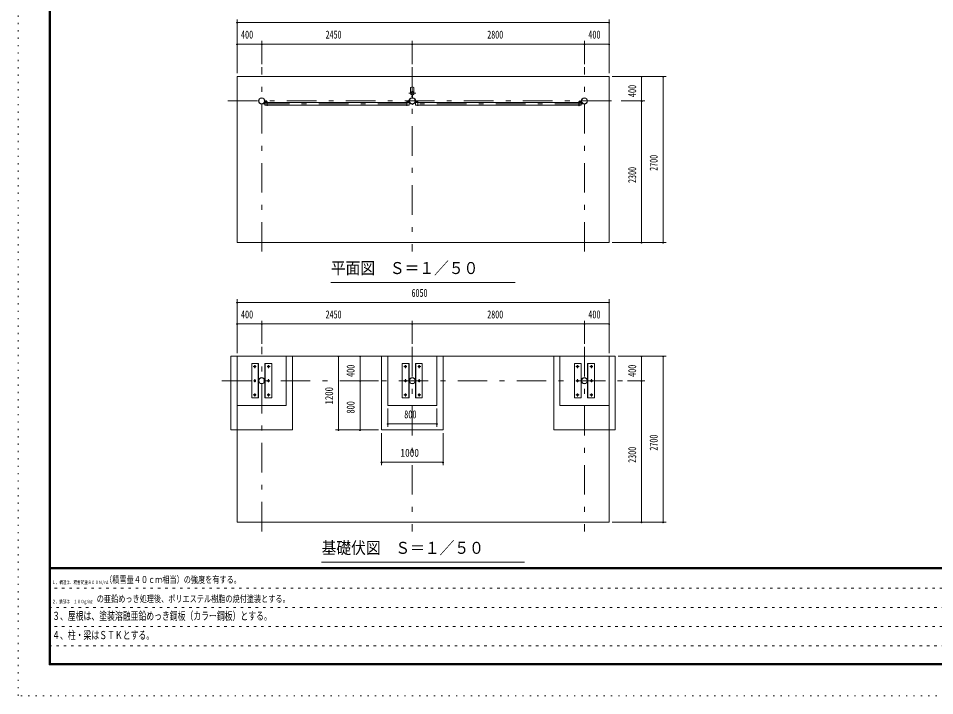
# Model space of a CAD drawing. Units: millimetres, scale not verified, with parts at other scales. Extents: x -25244 to 25244, y -10500 to 10500.
# Drawn here: x -4456 to 10450, y -10500 to 514 of the extents above; entities that cross this region are included whole.
import ezdxf
from ezdxf.enums import TextEntityAlignment as Align

# ---------------------------------------------------------------- set-up
doc = ezdxf.new("R2010")
doc.units = ezdxf.units.MM
doc.header["$LTSCALE"] = 40
for name, pattern in [('USER1', [3, 1, -2]), ('USER3', [24, 12, -5, 2, -5]), ('USER4', [3, 0.5, -2.5])]:
    doc.linetypes.add(name, pattern=pattern)
doc.layers.add('0-1_0-F1TEXT', color=7, linetype='Continuous')
for name, color, linetype, lineweight in [('0-2_1-05BOLD', 7, 'Continuous', 18), ('0-3_1-25CENTER', 3, 'USER3', 18), ('0-5_1-55DIM', 3, 'Continuous', 18), ('0-C_F-F1PAPER', 5, 'Continuous', 18), ('0-D_F-E_J_ADD', 5, 'USER4', 18)]:
    doc.layers.add(name, color=color, linetype=linetype, lineweight=lineweight)
doc.styles.add('ＭＳ ゴシック', font='')
doc.styles.get('ＭＳ ゴシック').set_extended_font_data('MS Gothic')

msp = doc.modelspace()

# ---------------------------------------------------------------- linework, layer by layer
at = {"layer": '0-2_1-05BOLD'}
for p, q in [((1925.11, -610.98), (1925.11, -695.56)), ((1948.01, -777.13), (1948.01, -733.81)), ((1949.61, -732.42), (1949.61, -778.62)), ((1955.61, -778.62), (1955.61, -732.42)), ((1957.21, -733.81), (1957.21, -777.13)), ((1980.11, -695.56), (1980.11, -610.98)), ((-441.39, -839.33), (-411.79, -839.33)), ((-411.79, -842.53), (-441.39, -842.53)), ((-406.59, -857.13), (1861.81, -857.13)), ((1865.01, -857.13), (1900.1, -857.13)), ((1896.61, -839.33), (1867.01, -839.33)), ((1867.01, -842.53), (1896.61, -842.53)), ((2008.61, -839.33), (2038.21, -839.33)), ((2038.21, -842.53), (2008.61, -842.53)), ((2040.21, -910.33), (2040.21, -844.53)), ((2043.41, -857.13), (4661.81, -857.13)), ((4665.01, -857.13), (4700.11, -857.13)), ((4667.01, -839.33), (4696.61, -839.33)), ((4696.61, -842.53), (4667.01, -842.53)), ((4700.11, -857.13), (4700.11, -899.83)), ((1861.81, -899.83), (-406.59, -899.83)), ((2040.21, -899.83), (2005.11, -899.83)), ((4661.81, -899.83), (2043.41, -899.83)), ((4700.11, -899.83), (4665.01, -899.83)), ((1552.61, -5779.33), (1552.61, -4979.33)), ((-552.69, -5659.33), (-552.69, -5099.33)), ((-442.09, -5099.33), (-442.09, -5659.33)), ((1897.31, -5659.33), (1897.31, -5099.33)), ((2007.91, -5099.33), (2007.91, -5659.33)), ((4697.31, -5099.33), (4697.31, -5659.33)), ((4807.91, -5659.33), (4807.91, -5099.33))]:
    msp.add_line(p, q, dxfattribs=at)
for points in [[(-897.39, -429.33), (-897.39, -3129.33), (5152.6, -3129.33), (5152.6, -429.33)], [(-660.19, -5659.33), (-660.19, -5099.33), (-548.19, -5099.33), (-548.19, -5659.33)], [(-446.59, -5099.33), (-334.59, -5099.33), (-334.59, -5659.33), (-446.59, -5659.33)], [(1789.81, -5659.33), (1789.81, -5099.33), (1901.81, -5099.33), (1901.81, -5659.33)], [(2003.41, -5099.33), (2003.41, -5659.33), (2115.41, -5659.33), (2115.41, -5099.33)], [(4701.81, -5099.33), (4701.81, -5659.33), (4589.81, -5659.33), (4589.81, -5099.33)], [(4915.41, -5659.33), (4803.41, -5659.33), (4803.41, -5099.33), (4915.41, -5099.33)]]:
    msp.add_lwpolyline(points, close=True, dxfattribs=at)
for points in [[(-443.4, -837.33), (-443.4, -817.33), (-446.59, -817.33), (-446.59, -837.33)], [(-409.8, -899.83), (-444.89, -899.83), (-444.89, -857.13), (-409.8, -857.13)], [(-406.59, -844.53), (-406.59, -910.33), (-409.8, -910.33), (-409.8, -844.53)], [(1865.01, -844.53), (1865.01, -910.33), (1861.81, -910.33), (1861.81, -844.53)], [(1900.1, -857.13), (1900.1, -899.83), (1865.01, -899.83)], [(1901.81, -837.33), (1901.81, -817.33), (1898.61, -817.33), (1898.61, -837.33)], [(2006.61, -837.33), (2006.61, -817.33), (2003.41, -817.33), (2003.41, -837.33)], [(2005.11, -899.83), (2005.11, -857.13), (2040.21, -857.13)], [(2043.41, -844.53), (2043.41, -910.33), (2040.21, -910.33)], [(4665.01, -844.53), (4665.01, -910.33), (4661.81, -910.33), (4661.81, -844.53)], [(4698.61, -837.33), (4698.61, -817.33), (4701.81, -817.33), (4701.81, -837.33)], [(-997.39, -4979.33), (5252.61, -4979.33), (5252.61, -6179.33), (4252.61, -6179.33), (4252.61, -4979.33)], [(-997.39, -4979.33), (-997.39, -6179.33), (2.61, -6179.33), (2.61, -4979.33)], [(5152.6, -4979.33), (5152.6, -7679.32), (-897.39, -7679.32), (-897.39, -4979.33)], [(-97.39, -4979.33), (-97.39, -5779.33), (-897.39, -5779.33)], [(1452.61, -4979.33), (1452.61, -6179.33), (2452.61, -6179.33), (2452.61, -4979.33)], [(2352.61, -4979.33), (2352.61, -5779.33), (1552.61, -5779.33)], [(4352.61, -4979.33), (4352.61, -5779.33), (5152.6, -5779.33)]]:
    msp.add_lwpolyline(points, dxfattribs=at)
for centre, radius in [((1952.61, -705.08), 27.5), ((1952.61, -673.73), 2.25), ((-497.39, -829.33), 50.8), ((-497.39, -829.33), 46.6), ((1952.61, -829.33), 50.8), ((1952.61, -829.33), 46.6), ((1952.61, -883.98), 2.25), ((4752.61, -829.33), 50.8), ((4752.61, -829.33), 46.6), ((-610.19, -5149.33), 14.5), ((-384.59, -5149.33), 14.5), ((1839.81, -5149.33), 14.5), ((2065.41, -5149.33), 14.5), ((4639.81, -5149.33), 14.5), ((4865.41, -5149.33), 14.5), ((-610.19, -5379.33), 14.5), ((-497.39, -5379.33), 50.8), ((-497.39, -5379.33), 46.6), ((-384.59, -5379.33), 14.5), ((1839.81, -5379.33), 14.5), ((1952.61, -5379.33), 50.8), ((1952.61, -5379.33), 46.6), ((2065.41, -5379.33), 14.5), ((4639.81, -5379.33), 14.5), ((4752.61, -5379.33), 50.8), ((4752.61, -5379.33), 46.6), ((4865.41, -5379.33), 14.5), ((-610.19, -5609.33), 14.5), ((-384.59, -5609.33), 14.5), ((1839.81, -5609.33), 14.5), ((2065.41, -5609.33), 14.5), ((4639.81, -5609.33), 14.5), ((4865.41, -5609.33), 14.5)]:
    msp.add_circle(centre, radius, dxfattribs=at)
for centre, radius, start, end in [((1952.61, -705.08), 29.1, 95.93016, 260.90512), ((1952.61, -646.48), 44.9, 52.23546, 127.76454), ((1952.61, -722.48), 44.9, 109.58864, 127.76454), ((1952.61, -673.73), 3.85, 321.34222, 270), ((1952.61, -705.08), 29.1, 279.09488, 90), ((1952.61, -722.48), 44.9, 52.23546, 70.41136), ((-441.39, -837.33), 5.2, 180, 270), ((-441.39, -837.33), 2, 180, 270), ((-411.79, -844.53), 5.2, 0, 90), ((-411.79, -844.53), 2, 0, 90), ((1867.01, -844.53), 5.2, 90, 180), ((1867.01, -844.53), 2, 90, 180), ((1896.61, -837.33), 2, 270, 0), ((1896.61, -837.33), 5.2, 270, 0), ((1952.61, -829.33), 52.4, 95.03447, 266.65567), ((1952.61, -883.98), 3.85, 90, 37.90752), ((1952.61, -829.33), 52.4, 270, 84.95879), ((2008.61, -837.33), 5.2, 180, 270), ((2008.61, -837.33), 2, 180, 270), ((2038.21, -844.53), 5.2, 0, 90), ((2038.21, -844.53), 2, 0, 90), ((4667.01, -844.53), 5.2, 90, 180), ((4667.01, -844.53), 2, 90, 180), ((4696.61, -837.33), 2, 270, 0), ((4696.61, -837.33), 5.2, 270, 0)]:
    msp.add_arc(centre, radius, start, end, dxfattribs=at)
at = {"layer": '0-3_1-25CENTER'}
for p, q in [((-497.39, -3279.33), (-497.39, -279.33)), ((1952.61, -279.33), (1952.61, -3279.33)), ((4752.61, -3279.33), (4752.61, -279.33)), ((1897.61, -705.08), (2007.61, -705.08)), ((-1047.39, -829.33), (5302.61, -829.33)), ((4752.61, -878.48), (-497.39, -878.48)), ((-421.59, -862.13), (-421.59, -820.33)), ((1876.81, -820.33), (1876.81, -862.13)), ((1963.37, -755.56), (1941.85, -755.56)), ((2028.41, -862.13), (2028.41, -820.33)), ((4676.81, -820.33), (4676.81, -862.13)), ((-497.39, -7829.32), (-497.39, -4829.33)), ((1952.61, -4829.33), (1952.61, -7829.32)), ((4752.61, -4829.33), (4752.61, -7829.32)), ((-585.19, -5149.33), (-635.19, -5149.33)), ((-610.19, -5124.33), (-610.19, -5174.33)), ((-359.59, -5149.33), (-409.59, -5149.33)), ((-384.59, -5124.33), (-384.59, -5174.33)), ((1864.81, -5149.33), (1814.81, -5149.33)), ((1839.81, -5124.33), (1839.81, -5174.33)), ((2040.41, -5149.33), (2090.41, -5149.33)), ((2065.41, -5174.33), (2065.41, -5124.33)), ((4664.81, -5149.33), (4614.81, -5149.33)), ((4639.81, -5124.33), (4639.81, -5174.33)), ((4890.41, -5149.33), (4840.41, -5149.33)), ((4865.41, -5124.33), (4865.41, -5174.33)), ((-610.19, -5354.33), (-610.19, -5404.33)), ((-384.59, -5404.33), (-384.59, -5354.33)), ((1839.81, -5354.33), (1839.81, -5404.33)), ((2065.41, -5404.33), (2065.41, -5354.33)), ((4639.81, -5354.33), (4639.81, -5404.33)), ((4865.41, -5404.33), (4865.41, -5354.33)), ((-1147.39, -5379.33), (5402.6, -5379.33)), ((-635.19, -5609.33), (-585.19, -5609.33)), ((-610.19, -5584.33), (-610.19, -5634.33)), ((-409.59, -5609.33), (-359.59, -5609.33)), ((-384.59, -5634.33), (-384.59, -5584.33)), ((1814.81, -5609.33), (1864.81, -5609.33)), ((1839.81, -5584.33), (1839.81, -5634.33)), ((2090.41, -5609.33), (2040.41, -5609.33)), ((2065.41, -5634.33), (2065.41, -5584.33)), ((4614.81, -5609.33), (4664.81, -5609.33)), ((4639.81, -5584.33), (4639.81, -5634.33)), ((4840.41, -5609.33), (4890.41, -5609.33)), ((4865.41, -5634.33), (4865.41, -5584.33))]:
    msp.add_line(p, q, dxfattribs=at)
at = {"layer": '0-5_1-55DIM'}
for p, q in [((-897.39, 495.67), (-897.39, -379.33)), ((5152.6, 495.67), (5152.6, -379.33)), ((-887.39, 445.67), (-907.39, 445.67)), ((-897.39, 445.67), (5152.6, 445.67)), ((5162.6, 445.67), (5142.6, 445.67)), ((-887.39, 95.67), (-907.39, 95.67)), ((-897.39, 95.67), (-497.39, 95.67)), ((-487.39, 95.67), (-507.39, 95.67)), ((-497.39, -229.33), (-497.39, 145.67)), ((-497.39, 95.67), (1952.61, 95.67)), ((1962.61, 95.67), (1942.61, 95.67)), ((1952.61, 145.67), (1952.61, -229.33)), ((1952.61, 95.67), (4752.61, 95.67)), ((4762.61, 95.67), (4742.61, 95.67)), ((4752.61, -229.33), (4752.61, 145.67)), ((4752.61, 95.67), (5152.6, 95.67)), ((5162.6, 95.67), (5142.6, 95.67)), ((6082.61, -429.33), (5202.6, -429.33)), ((5692.61, -429.33), (5672.61, -429.33)), ((5682.61, -829.33), (5682.61, -429.33)), ((6042.61, -429.33), (6022.61, -429.33)), ((6032.61, -3129.33), (6032.61, -429.33)), ((5352.61, -829.33), (5732.61, -829.33)), ((5692.61, -829.33), (5672.61, -829.33)), ((5682.61, -3129.33), (5682.61, -829.33)), ((6082.61, -3129.33), (5202.6, -3129.33)), ((5692.61, -3129.33), (5672.61, -3129.33)), ((6042.61, -3129.33), (6022.61, -3129.33)), ((627.61, -3779.33), (3627.61, -3779.33)), ((-887.39, -4104.33), (-907.39, -4104.33)), ((-897.39, -4054.33), (-897.39, -4929.33)), ((-897.39, -4104.33), (5152.6, -4104.33)), ((5162.6, -4104.33), (5142.6, -4104.33)), ((5152.6, -4929.33), (5152.6, -4054.33)), ((-887.39, -4454.33), (-907.39, -4454.33)), ((-897.39, -4454.33), (-497.39, -4454.33)), ((-487.39, -4454.33), (-507.39, -4454.33)), ((-497.39, -4779.33), (-497.39, -4404.33)), ((-497.39, -4454.33), (1952.61, -4454.33)), ((1962.61, -4454.33), (1942.61, -4454.33)), ((1952.61, -4404.33), (1952.61, -4779.33)), ((1952.61, -4454.33), (4752.61, -4454.33)), ((4762.61, -4454.33), (4742.61, -4454.33)), ((4752.61, -4404.33), (4752.61, -4779.33)), ((4752.61, -4454.33), (5152.6, -4454.33)), ((5162.6, -4454.33), (5142.6, -4454.33)), ((1402.61, -4979.33), (702.61, -4979.33)), ((762.61, -4979.33), (742.61, -4979.33)), ((752.61, -6179.33), (752.61, -4979.33)), ((1112.61, -4979.33), (1092.61, -4979.33)), ((1102.61, -5379.33), (1102.61, -4979.33)), ((6082.61, -4979.33), (5302.61, -4979.33)), ((5692.61, -4979.33), (5672.61, -4979.33)), ((5682.61, -5379.33), (5682.61, -4979.33)), ((6042.61, -4979.33), (6022.61, -4979.33)), ((6032.61, -7679.32), (6032.61, -4979.33)), ((1052.61, -5379.33), (1402.61, -5379.33)), ((1112.61, -5379.33), (1092.61, -5379.33)), ((1102.61, -6179.33), (1102.61, -5379.33)), ((5452.61, -5379.33), (5732.61, -5379.33)), ((5692.61, -5379.33), (5672.61, -5379.33)), ((5682.61, -7679.32), (5682.61, -5379.33)), ((1552.61, -5829.33), (1552.61, -6129.33)), ((2352.61, -6129.33), (2352.61, -5829.33)), ((1562.61, -6079.33), (1542.61, -6079.33)), ((1552.61, -6079.33), (2352.61, -6079.33)), ((2362.61, -6079.33), (2342.61, -6079.33)), ((1402.61, -6179.33), (702.61, -6179.33)), ((762.61, -6179.33), (742.61, -6179.33)), ((1112.61, -6179.33), (1092.61, -6179.33)), ((1452.61, -6229.33), (1452.61, -6754.33)), ((2452.61, -6754.33), (2452.61, -6229.33)), ((1462.61, -6704.33), (1442.61, -6704.33)), ((1452.61, -6704.33), (2452.61, -6704.33)), ((2462.61, -6704.33), (2442.61, -6704.33)), ((5202.6, -7679.32), (6082.61, -7679.32)), ((5692.61, -7679.32), (5672.61, -7679.32)), ((6042.61, -7679.32), (6022.61, -7679.32)), ((3777.61, -8329.32), (477.61, -8329.32))]:
    msp.add_line(p, q, dxfattribs=at)
for centre in [(-897.39, 445.67), (5152.6, 445.67), (-897.39, 95.67), (-497.39, 95.67), (1952.61, 95.67), (4752.61, 95.67), (5152.6, 95.67), (5682.61, -429.33), (6032.61, -429.33), (5682.61, -829.33), (5682.61, -3129.33), (6032.61, -3129.33), (-897.39, -4104.33), (5152.6, -4104.33), (-897.39, -4454.33), (-497.39, -4454.33), (1952.61, -4454.33), (4752.61, -4454.33), (5152.6, -4454.33), (752.61, -4979.33), (1102.61, -4979.33), (5682.61, -4979.33), (6032.61, -4979.33), (1102.61, -5379.33), (5682.61, -5379.33), (1552.61, -6079.33), (2352.61, -6079.33), (752.61, -6179.33), (1102.61, -6179.33), (1452.61, -6704.33), (2452.61, -6704.33), (5682.61, -7679.32), (6032.61, -7679.32)]:
    msp.add_arc(centre, 10, 180, 0, dxfattribs=at)
at = {"layer": '0-C_F-F1PAPER'}
for p, q in [((24718.96, -8415), (-3931.04, -8415)), ((-3931.04, -8417.5), (24718.96, -8417.5)), ((24718.96, -8420), (-3931.04, -8420)), ((-3931.04, -8422.5), (24718.96, -8422.5)), ((24718.96, -8425), (-3931.04, -8425)), ((-3931.04, -8427.5), (24718.96, -8427.5)), ((24718.96, -8430), (-3931.04, -8430)), ((-3931.04, -8432.5), (24718.96, -8432.5)), ((24718.96, -8435), (-3931.04, -8435)), ((-3931.04, -8437.5), (24718.96, -8437.5)), ((24718.96, -8440), (-3931.04, -8440))]:
    msp.add_line(p, q, dxfattribs=at)
at = {"layer": '0-C_F-F1PAPER', "color": 6, "linetype": 'USER1'}
for p, q in [((14293.96, -8752), (-3956.04, -8752)), ((-3956.04, -9064), (14293.96, -9064)), ((14293.96, -9376), (-3956.04, -9376)), ((-3956.04, -9688), (11785.96, -9688))]:
    msp.add_line(p, q, dxfattribs=at)
at = {"layer": '0-C_F-F1PAPER'}
for points in [[(24743.96, -10000), (-3956.04, -10000), (-3956.04, 10100), (24743.96, 10100)], [(24741.46, -9997.5), (-3953.54, -9997.5), (-3953.54, 10097.5), (24741.46, 10097.5)], [(24738.96, -9995), (24738.96, 10095), (-3951.04, 10095), (-3951.04, -9995)], [(24736.46, -9992.5), (-3948.54, -9992.5), (-3948.54, 10092.5), (24736.46, 10092.5)], [(24733.96, -9990), (24733.96, 10090), (-3946.04, 10090), (-3946.04, -9990)], [(24731.46, -9987.5), (-3943.54, -9987.5), (-3943.54, 10087.5), (24731.46, 10087.5)], [(24728.96, -9985), (24728.96, 10085), (-3941.04, 10085), (-3941.04, -9985)], [(24726.46, -9982.5), (-3938.54, -9982.5), (-3938.54, 10082.5), (24726.46, 10082.5)], [(24723.96, -9980), (-3936.04, -9980), (-3936.04, 10080), (24723.96, 10080)], [(24721.46, -9977.5), (-3933.54, -9977.5), (-3933.54, 10077.5), (24721.46, 10077.5)], [(24718.96, -9975), (24718.96, 10075), (-3931.04, 10075), (-3931.04, -9975)]]:
    msp.add_lwpolyline(points, close=True, dxfattribs=at)
at = {"layer": '0-D_F-E_J_ADD'}
msp.add_lwpolyline([(25243.96, -10500), (-4456.04, -10500), (-4456.04, 10500), (25243.96, 10500)], close=True, dxfattribs=at)

# ---------------------------------------------------------------- texts
at = {"layer": '0-1_0-F1TEXT', "style": 'ＭＳ ゴシック'}
for s, height, width, p in [('１、構造は、積雪荷重８００Ｎ/m2', 55.35, 0.75, (-3906.04, -8702)), ('（積雪量４０ｃｍ相当）の強度を有する。', 110.7, 0.75, (-3043.55, -8702)), ('２、鉄部は\u3000１８０g/m2', 55.35, 0.75, (-3906.04, -9014)), ('\u3000の亜鉛めっき処理後、ポリエステル樹脂の焼付塗装とする。', 110.7, 0.75, (-3296.44, -9014)), ('３、屋根は、塗装溶融亜鉛めっき鋼板（カラー鋼板）とする。', 130.2, 0.7, (-3906.04, -9308.24)), ('４、柱・梁はＳＴＫとする。', 130.2, 0.7, (-3906.04, -9620.23))]:
    msp.add_text(s, height=height, dxfattribs=dict(at, width=width)).set_placement(p, align=Align.BOTTOM_LEFT)
at = {"layer": '0-5_1-55DIM', "color": 7, "style": 'ＭＳ ゴシック'}
for s, height, width, p in [('400', 130.2, 0.75, (-835.02, 145.67)), ('2450', 130.2, 0.7, (541.6, 145.67)), ('2800', 130.2, 0.7, (3171.34, 145.67)), ('400', 130.2, 0.75, (4814.98, 145.67)), ('平面図\u3000Ｓ＝１／５０', 195.4, 0.9, (627.61, -3702.68)), ('6050', 130.2, 0.7, (1939.82, -4054.33)), ('400', 130.2, 0.75, (-835.02, -4404.33)), ('2450', 130.2, 0.7, (541.6, -4404.33)), ('2800', 130.2, 0.7, (3171.34, -4404.33)), ('400', 130.2, 0.75, (4814.98, -4404.33)), ('800', 130.2, 0.75, (1821.2, -6029.33)), ('1000', 130.2, 0.85, (1759.8, -6654.33)), ('基礎伏図\u3000Ｓ＝１／５０', 195.4, 0.9, (477.61, -8252.67))]:
    msp.add_text(s, height=height, dxfattribs=dict(at, width=width)).set_placement(p, align=Align.BOTTOM_LEFT)
for s, width, p in [('400', 0.75, (5632.61, -766.95)), ('2700', 0.7, (5982.61, -1965.93)), ('2300', 0.7, (5632.61, -2163.26)), ('400', 0.75, (1052.61, -5316.95)), ('400', 0.75, (5632.61, -5316.95)), ('1200', 0.8, (702.61, -5764.71)), ('800', 0.75, (1052.61, -5910.73)), ('2700', 0.7, (5982.61, -6515.93)), ('2300', 0.7, (5632.61, -6713.26))]:
    msp.add_text(s, height=130.2, rotation=90, dxfattribs=dict(at, width=width)).set_placement(p, align=Align.BOTTOM_LEFT)

doc.saveas('drawing.dxf')
